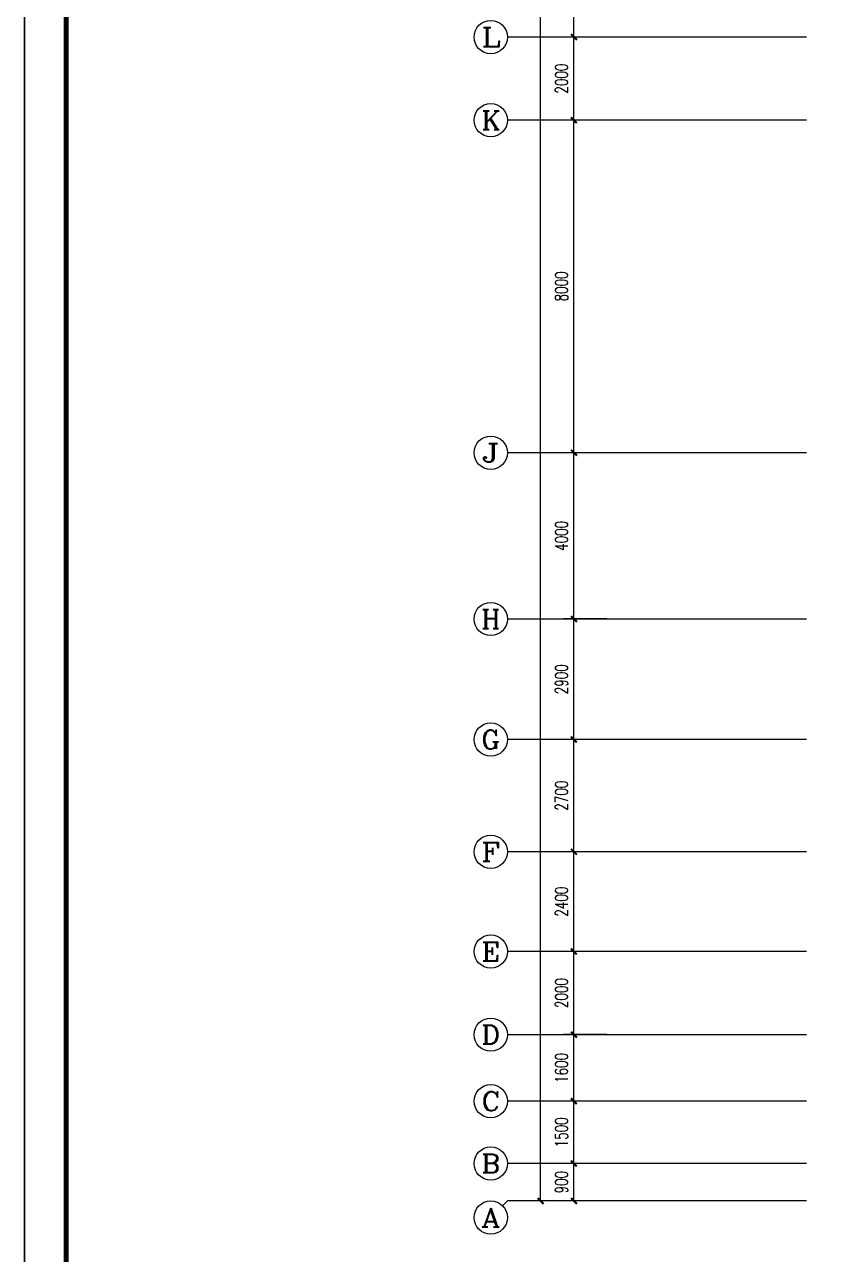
# Model space of a CAD drawing. Extents: x 190999 to 918899, y -200814 to 215286.
# Drawn here: x 750699 to 769877, y -62882 to -33296 of the extents above; entities that cross this region are included whole.
import ezdxf
from ezdxf.enums import TextEntityAlignment as Align

# ---------------------------------------------------------------- set-up
doc = ezdxf.new("R2010")
doc.units = 0
doc.header["$LTSCALE"] = 1000
doc.header["$MEASUREMENT"] = 0
doc.layers.get('Defpoints').update_dxf_attribs({"color": 1})
for name, color, linetype in [('AXIS', 3, 'Continuous'), ('AXIS_TEXT', 7, 'Continuous'), ('图框', 189, 'Continuous')]:
    doc.layers.add(name, color=color, linetype=linetype)
doc.styles.add('_TCH_AXIS', font='COMPLEX', dxfattribs={"bigfont": 'GBCBIG'})
doc.styles.add('COMPLEX', font='COMPLEX')
doc.styles.add('DIM_FONT', font='SIMPLEX', dxfattribs={"width": 0.7, "bigfont": 'GBCBIG'})
doc.dimstyles.new('DIMN', dxfattribs={"dimtxt": 300, "dimasz": 100, "dimexe": 250, "dimexo": 300, "dimgap": 150, "dimtad": 1, "dimdec": 0, "dimzin": 0, "dimdsep": 46, "dimtxsty": 'DIM_FONT', "dimblk": 'ARCHTICK', "dimcen": 0.09, "dimclrt": 7, "dimazin": 2, "dimtfac": 1, "dimtdec": 0, "dimtix": 1, "dimtmove": 2, "dimatfit": 3, "dimfxl": 0, "dimtolj": 1, "dimtzin": 0, "dimarcsym": 0})

# ---------------------------------------------------------------- blocks, each defined once
blk = doc.blocks.new('TJAD_TK_A0')
at = {"layer": '图框'}
for p, q in [((2162, 399.3), (973, 399.3)), ((973, -441.7), (2162, -441.7))]:
    blk.add_line(p, q, dxfattribs=at)
at = {"layer": '图框', "const_width": 1.2}
blk.add_lwpolyline([(2152, -431.7), (2152, 389.3), (998, 389.3), (998, -431.7)], close=True, dxfattribs=at)
blk = doc.blocks.new('_ArchTick')
at = {"const_width": 0.5}
blk.add_lwpolyline([(-0.7, -0.7), (0.7, 0.7)], dxfattribs=at)
blk = doc.blocks.new('*D745')
at = {"layer": 'AXIS', "color": 0, "lineweight": -2}
for p, q in [((764699, -60696), (763654, -60696)), ((763904, -61596), (763904, -60696)), ((764699, -61596), (763654, -61596))]:
    blk.add_line(p, q, dxfattribs=at)
at = {"layer": 'Defpoints', "color": 0}
for p in [(763904, -60696), (764999, -60696), (764999, -61596)]:
    blk.add_point(p, dxfattribs=at)
at = {"layer": 'AXIS', "color": 0, "lineweight": -2, "xscale": 100, "yscale": 100, "zscale": 100}
for p, rotation in [((763904, -60696), 90), ((763904, -61596), 270)]:
    blk.add_blockref('_ArchTick', p, dxfattribs=dict(at, rotation=rotation))
at = {"layer": 'AXIS', "color": 7, "insert": (763604, -61146), "char_height": 300, "attachment_point": 5, "rotation": 90, "style": 'DIM_FONT'}
blk.add_mtext('\\A1;900', dxfattribs=at)
blk = doc.blocks.new('*D746')
at = {"layer": 'AXIS', "color": 0, "lineweight": -2}
for p, q in [((764699, -59196), (763654, -59196)), ((763904, -60696), (763904, -59196)), ((764699, -60696), (763654, -60696))]:
    blk.add_line(p, q, dxfattribs=at)
at = {"layer": 'Defpoints', "color": 0}
for p in [(763904, -59196), (764999, -59196), (764999, -60696)]:
    blk.add_point(p, dxfattribs=at)
at = {"layer": 'AXIS', "color": 0, "lineweight": -2, "xscale": 100, "yscale": 100, "zscale": 100}
for p, rotation in [((763904, -59196), 90), ((763904, -60696), 270)]:
    blk.add_blockref('_ArchTick', p, dxfattribs=dict(at, rotation=rotation))
at = {"layer": 'AXIS', "color": 7, "insert": (763604, -59946), "char_height": 300, "attachment_point": 5, "rotation": 90, "style": 'DIM_FONT'}
blk.add_mtext('\\A1;1500', dxfattribs=at)
blk = doc.blocks.new('*D747')
at = {"layer": 'AXIS', "color": 0, "lineweight": -2}
for p, q in [((764699, -57596), (763654, -57596)), ((763904, -59196), (763904, -57596)), ((764699, -59196), (763654, -59196))]:
    blk.add_line(p, q, dxfattribs=at)
at = {"layer": 'Defpoints', "color": 0}
for p in [(763904, -57596), (764999, -57596), (764999, -59196)]:
    blk.add_point(p, dxfattribs=at)
at = {"layer": 'AXIS', "color": 0, "lineweight": -2, "xscale": 100, "yscale": 100, "zscale": 100}
for p, rotation in [((763904, -57596), 90), ((763904, -59196), 270)]:
    blk.add_blockref('_ArchTick', p, dxfattribs=dict(at, rotation=rotation))
at = {"layer": 'AXIS', "color": 7, "insert": (763604, -58396), "char_height": 300, "attachment_point": 5, "rotation": 90, "style": 'DIM_FONT'}
blk.add_mtext('\\A1;1600', dxfattribs=at)
blk = doc.blocks.new('*D748')
at = {"layer": 'AXIS', "color": 0, "lineweight": -2}
for p, q in [((764699, -55596), (763654, -55596)), ((763904, -57596), (763904, -55596)), ((764699, -57596), (763654, -57596))]:
    blk.add_line(p, q, dxfattribs=at)
at = {"layer": 'Defpoints', "color": 0}
for p in [(763904, -55596), (764999, -55596), (764999, -57596)]:
    blk.add_point(p, dxfattribs=at)
at = {"layer": 'AXIS', "color": 0, "lineweight": -2, "xscale": 100, "yscale": 100, "zscale": 100}
for p, rotation in [((763904, -55596), 90), ((763904, -57596), 270)]:
    blk.add_blockref('_ArchTick', p, dxfattribs=dict(at, rotation=rotation))
at = {"layer": 'AXIS', "color": 7, "insert": (763604, -56596), "char_height": 300, "attachment_point": 5, "rotation": 90, "style": 'DIM_FONT'}
blk.add_mtext('\\A1;2000', dxfattribs=at)
blk = doc.blocks.new('*D749')
at = {"layer": 'AXIS', "color": 0, "lineweight": -2}
for p, q in [((764699, -53196), (763654, -53196)), ((763904, -55596), (763904, -53196)), ((764699, -55596), (763654, -55596))]:
    blk.add_line(p, q, dxfattribs=at)
at = {"layer": 'Defpoints', "color": 0}
for p in [(763904, -53196), (764999, -53196), (764999, -55596)]:
    blk.add_point(p, dxfattribs=at)
at = {"layer": 'AXIS', "color": 0, "lineweight": -2, "xscale": 100, "yscale": 100, "zscale": 100}
for p, rotation in [((763904, -53196), 90), ((763904, -55596), 270)]:
    blk.add_blockref('_ArchTick', p, dxfattribs=dict(at, rotation=rotation))
at = {"layer": 'AXIS', "color": 7, "insert": (763604, -54396), "char_height": 300, "attachment_point": 5, "rotation": 90, "style": 'DIM_FONT'}
blk.add_mtext('\\A1;2400', dxfattribs=at)
blk = doc.blocks.new('*D750')
at = {"layer": 'AXIS', "color": 0, "lineweight": -2}
for p, q in [((764699, -50496), (763654, -50496)), ((763904, -53196), (763904, -50496)), ((764699, -53196), (763654, -53196))]:
    blk.add_line(p, q, dxfattribs=at)
at = {"layer": 'Defpoints', "color": 0}
for p in [(763904, -50496), (764999, -50496), (764999, -53196)]:
    blk.add_point(p, dxfattribs=at)
at = {"layer": 'AXIS', "color": 0, "lineweight": -2, "xscale": 100, "yscale": 100, "zscale": 100}
for p, rotation in [((763904, -50496), 90), ((763904, -53196), 270)]:
    blk.add_blockref('_ArchTick', p, dxfattribs=dict(at, rotation=rotation))
at = {"layer": 'AXIS', "color": 7, "insert": (763604, -51846), "char_height": 300, "attachment_point": 5, "rotation": 90, "style": 'DIM_FONT'}
blk.add_mtext('\\A1;2700', dxfattribs=at)
blk = doc.blocks.new('*D751')
at = {"layer": 'AXIS', "color": 0, "lineweight": -2}
for p, q in [((764699, -47596), (763654, -47596)), ((763904, -50496), (763904, -47596)), ((764699, -50496), (763654, -50496))]:
    blk.add_line(p, q, dxfattribs=at)
at = {"layer": 'Defpoints', "color": 0}
for p in [(763904, -47596), (764999, -47596), (764999, -50496)]:
    blk.add_point(p, dxfattribs=at)
at = {"layer": 'AXIS', "color": 0, "lineweight": -2, "xscale": 100, "yscale": 100, "zscale": 100}
for p, rotation in [((763904, -47596), 90), ((763904, -50496), 270)]:
    blk.add_blockref('_ArchTick', p, dxfattribs=dict(at, rotation=rotation))
at = {"layer": 'AXIS', "color": 7, "insert": (763604, -49046), "char_height": 300, "attachment_point": 5, "rotation": 90, "style": 'DIM_FONT'}
blk.add_mtext('\\A1;2900', dxfattribs=at)
blk = doc.blocks.new('*D752')
at = {"layer": 'AXIS', "color": 0, "lineweight": -2}
for p, q in [((764699, -43596), (763654, -43596)), ((763904, -47596), (763904, -43596)), ((764699, -47596), (763654, -47596))]:
    blk.add_line(p, q, dxfattribs=at)
at = {"layer": 'Defpoints', "color": 0}
for p in [(763904, -43596), (764999, -43596), (764999, -47596)]:
    blk.add_point(p, dxfattribs=at)
at = {"layer": 'AXIS', "color": 0, "lineweight": -2, "xscale": 100, "yscale": 100, "zscale": 100}
for p, rotation in [((763904, -43596), 90), ((763904, -47596), 270)]:
    blk.add_blockref('_ArchTick', p, dxfattribs=dict(at, rotation=rotation))
at = {"layer": 'AXIS', "color": 7, "insert": (763604, -45596), "char_height": 300, "attachment_point": 5, "rotation": 90, "style": 'DIM_FONT'}
blk.add_mtext('\\A1;4000', dxfattribs=at)
blk = doc.blocks.new('*D753')
at = {"layer": 'AXIS', "color": 0, "lineweight": -2}
for p, q in [((764699, -35596), (763654, -35596)), ((763904, -43596), (763904, -35596)), ((764699, -43596), (763654, -43596))]:
    blk.add_line(p, q, dxfattribs=at)
at = {"layer": 'Defpoints', "color": 0}
for p in [(763904, -35596), (764999, -35596), (764999, -43596)]:
    blk.add_point(p, dxfattribs=at)
at = {"layer": 'AXIS', "color": 0, "lineweight": -2, "xscale": 100, "yscale": 100, "zscale": 100}
for p, rotation in [((763904, -35596), 90), ((763904, -43596), 270)]:
    blk.add_blockref('_ArchTick', p, dxfattribs=dict(at, rotation=rotation))
at = {"layer": 'AXIS', "color": 7, "insert": (763604, -39596), "char_height": 300, "attachment_point": 5, "rotation": 90, "style": 'DIM_FONT'}
blk.add_mtext('\\A1;8000', dxfattribs=at)
blk = doc.blocks.new('*D754')
at = {"layer": 'AXIS', "color": 0, "lineweight": -2}
for p, q in [((764699, -33596), (763654, -33596)), ((763904, -35596), (763904, -33596)), ((764699, -35596), (763654, -35596))]:
    blk.add_line(p, q, dxfattribs=at)
at = {"layer": 'Defpoints', "color": 0}
for p in [(763904, -33596), (764999, -33596), (764999, -35596)]:
    blk.add_point(p, dxfattribs=at)
at = {"layer": 'AXIS', "color": 0, "lineweight": -2, "xscale": 100, "yscale": 100, "zscale": 100}
for p, rotation in [((763904, -33596), 90), ((763904, -35596), 270)]:
    blk.add_blockref('_ArchTick', p, dxfattribs=dict(at, rotation=rotation))
at = {"layer": 'AXIS', "color": 7, "insert": (763604, -34596), "char_height": 300, "attachment_point": 5, "rotation": 90, "style": 'DIM_FONT'}
blk.add_mtext('\\A1;2000', dxfattribs=at)
blk = doc.blocks.new('*D755')
at = {"layer": 'AXIS', "color": 0, "lineweight": -2}
for p, q in [((764699, -29596), (763654, -29596)), ((763904, -33596), (763904, -29596)), ((764699, -33596), (763654, -33596))]:
    blk.add_line(p, q, dxfattribs=at)
at = {"layer": 'Defpoints', "color": 0}
for p in [(763904, -29596), (764999, -29596), (764999, -33596)]:
    blk.add_point(p, dxfattribs=at)
at = {"layer": 'AXIS', "color": 0, "lineweight": -2, "xscale": 100, "yscale": 100, "zscale": 100}
for p, rotation in [((763904, -29596), 90), ((763904, -33596), 270)]:
    blk.add_blockref('_ArchTick', p, dxfattribs=dict(at, rotation=rotation))
at = {"layer": 'AXIS', "color": 7, "insert": (763604, -31596), "char_height": 300, "attachment_point": 5, "rotation": 90, "style": 'DIM_FONT'}
blk.add_mtext('\\A1;4000', dxfattribs=at)
blk = doc.blocks.new('*D772')
at = {"layer": 'AXIS', "color": 0, "lineweight": -2}
for p, q in [((764699, 26404), (762854, 26404)), ((763104, -61596), (763104, 26404)), ((764699, -61596), (762854, -61596))]:
    blk.add_line(p, q, dxfattribs=at)
at = {"layer": 'Defpoints', "color": 0}
for p in [(763104, 26404), (764999, 26404), (764999, -61596)]:
    blk.add_point(p, dxfattribs=at)
at = {"layer": 'AXIS', "color": 0, "lineweight": -2, "xscale": 100, "yscale": 100, "zscale": 100}
for p, rotation in [((763104, 26404), 90), ((763104, -61596), 270)]:
    blk.add_blockref('_ArchTick', p, dxfattribs=dict(at, rotation=rotation))
at = {"layer": 'AXIS', "color": 7, "insert": (762804, -17596), "char_height": 300, "attachment_point": 5, "rotation": 90, "style": 'DIM_FONT'}
blk.add_mtext('\\A1;88000', dxfattribs=at)
blk = doc.blocks.new('_AXISO')
blk.add_circle((0, 0), 0.5)
at = {"layer": 'AXIS_TEXT', "style": 'COMPLEX', "width": 1.041667}
blk.add_attdef('A', text='', height=0.56, dxfattribs=at).set_placement((-0.25, -0.28), (0.25, -0.28), align=Align.FIT)

msp = doc.modelspace()

# ---------------------------------------------------------------- linework, layer by layer
at = {"layer": 'AXIS'}
for p, q in [((769498.5, -33596.3), (762304.1, -33596.3)), ((769498.5, -35596.3), (762304.1, -35596.3)), ((769498.5, -43596.3), (762304.1, -43596.3)), ((769498.5, -47596.3), (762304.1, -47596.3)), ((769498.5, -50496.3), (762304.1, -50496.3)), ((769498.5, -53196.3), (762304.1, -53196.3)), ((769498.5, -55596.3), (762304.1, -55596.3)), ((769498.5, -57596.3), (762304.1, -57596.3)), ((769498.5, -59196.3), (762304.1, -59196.3)), ((769498.5, -60696.3), (762304.1, -60696.3)), ((762186.9, -61713.5), (762304.1, -61596.3)), ((769498.5, -61596.3), (762304.1, -61596.3))]:
    msp.add_line(p, q, dxfattribs=at)

# ---------------------------------------------------------------- block references
ref = msp.add_blockref('_AXISO', (761904.1, -33596.3), dxfattribs=dict(at, xscale=800, yscale=800, zscale=800))
ref.add_attrib('A', 'L', dxfattribs={"layer": 'AXIS_TEXT', "height": 452.5, "style": '_TCH_AXIS', "width": 1.4}).set_placement((761677.8, -33822.6), (762130.4, -33822.6), align=Align.FIT)
ref = msp.add_blockref('_AXISO', (761904.1, -35596.3), dxfattribs=dict(at, xscale=800, yscale=800, zscale=800))
ref.add_attrib('A', 'K', dxfattribs={"layer": 'AXIS_TEXT', "height": 452.5, "style": '_TCH_AXIS', "width": 1.105263}).set_placement((761677.8, -35822.6), (762130.4, -35822.6), align=Align.FIT)
ref = msp.add_blockref('_AXISO', (761904.1, -43596.3), dxfattribs=dict(at, xscale=800, yscale=800, zscale=800))
ref.add_attrib('A', 'J', dxfattribs={"layer": 'AXIS_TEXT', "height": 452.5, "style": '_TCH_AXIS', "width": 1.909091}).set_placement((761677.8, -43822.6), (762130.4, -43822.6), align=Align.FIT)
ref = msp.add_blockref('_AXISO', (761904.1, -47596.3), dxfattribs=dict(at, xscale=800, yscale=800, zscale=800))
ref.add_attrib('A', 'H', dxfattribs={"layer": 'AXIS_TEXT', "height": 452.5, "style": '_TCH_AXIS', "width": 1.05}).set_placement((761677.8, -47822.6), (762130.4, -47822.6), align=Align.FIT)
ref = msp.add_blockref('_AXISO', (761904.1, -50496.3), dxfattribs=dict(at, xscale=800, yscale=800, zscale=800))
ref.add_attrib('A', 'G', dxfattribs={"layer": 'AXIS_TEXT', "height": 452.5, "style": '_TCH_AXIS', "width": 1.166667}).set_placement((761677.8, -50722.6), (762130.4, -50722.6), align=Align.FIT)
ref = msp.add_blockref('_AXISO', (761904.1, -53196.3), dxfattribs=dict(at, xscale=800, yscale=800, zscale=800))
ref.add_attrib('A', 'F', dxfattribs={"layer": 'AXIS_TEXT', "height": 452.5, "style": '_TCH_AXIS', "width": 1.3125}).set_placement((761677.8, -53422.6), (762130.4, -53422.6), align=Align.FIT)
ref = msp.add_blockref('_AXISO', (761904.1, -55596.3), dxfattribs=dict(at, xscale=800, yscale=800, zscale=800))
ref.add_attrib('A', 'E', dxfattribs={"layer": 'AXIS_TEXT', "height": 452.5, "style": '_TCH_AXIS', "width": 1.3125}).set_placement((761677.8, -55822.6), (762130.4, -55822.6), align=Align.FIT)
ref = msp.add_blockref('_AXISO', (761904.1, -57596.3), dxfattribs=dict(at, xscale=800, yscale=800, zscale=800))
ref.add_attrib('A', 'D', dxfattribs={"layer": 'AXIS_TEXT', "height": 452.5, "style": '_TCH_AXIS', "width": 1.235294}).set_placement((761677.8, -57822.6), (762130.4, -57822.6), align=Align.FIT)
ref = msp.add_blockref('_AXISO', (761904.1, -59196.3), dxfattribs=dict(at, xscale=800, yscale=800, zscale=800))
ref.add_attrib('A', 'C', dxfattribs={"layer": 'AXIS_TEXT', "height": 452.5, "style": '_TCH_AXIS', "width": 1.4}).set_placement((761677.8, -59422.6), (762130.4, -59422.6), align=Align.FIT)
ref = msp.add_blockref('_AXISO', (761904.1, -60696.3), dxfattribs=dict(at, xscale=800, yscale=800, zscale=800))
ref.add_attrib('A', 'B', dxfattribs={"layer": 'AXIS_TEXT', "height": 452.5, "style": '_TCH_AXIS', "width": 1.235294}).set_placement((761677.8, -60922.6), (762130.4, -60922.6), align=Align.FIT)
ref = msp.add_blockref('_AXISO', (761904.1, -61996.3), dxfattribs=dict(at, xscale=800, yscale=800, zscale=800))
ref.add_attrib('A', 'A', dxfattribs={"layer": 'AXIS_TEXT', "height": 452.5, "style": '_TCH_AXIS', "width": 1.166667}).set_placement((761677.8, -62222.6), (762130.4, -62222.6), align=Align.FIT)
at = {"layer": '图框', "xscale": 100, "yscale": 100, "zscale": 100, "rotation": 270}
for p in [(710768.8, 134286.5), (794868.8, 134286.5)]:
    msp.add_blockref('TJAD_TK_A0', p, dxfattribs=at)

# ---------------------------------------------------------------- dimensions: what is measured, and where the dimension line sits
at = {"layer": 'AXIS'}
for p1, p2, distance, picture, middle in [((764998.5, -61596.3), (764998.5, 26403.7), 1894.4, '*D772', (762804.1, -17596.3)), ((764998.5, -33596.3), (764998.5, -29596.3), 1094.4, '*D755', (763604.1, -31596.3)), ((764998.5, -35596.3), (764998.5, -33596.3), 1094.4, '*D754', (763604.1, -34596.3)), ((764998.5, -43596.3), (764998.5, -35596.3), 1094.4, '*D753', (763604.1, -39596.3)), ((764998.5, -47596.3), (764998.5, -43596.3), 1094.4, '*D752', (763604.1, -45596.3)), ((764998.5, -50496.3), (764998.5, -47596.3), 1094.4, '*D751', (763604.1, -49046.3)), ((764998.5, -53196.3), (764998.5, -50496.3), 1094.4, '*D750', (763604.1, -51846.3)), ((764998.5, -55596.3), (764998.5, -53196.3), 1094.4, '*D749', (763604.1, -54396.3)), ((764998.5, -57596.3), (764998.5, -55596.3), 1094.4, '*D748', (763604.1, -56596.3)), ((764998.5, -59196.3), (764998.5, -57596.3), 1094.4, '*D747', (763604.1, -58396.3)), ((764998.5, -60696.3), (764998.5, -59196.3), 1094.4, '*D746', (763604.1, -59946.3)), ((764998.5, -61596.3), (764998.5, -60696.3), 1094.4, '*D745', (763604.1, -61146.3))]:
    dim = msp.add_aligned_dim(p1=p1, p2=p2, distance=distance, dimstyle='DIMN', dxfattribs=at)
    dim.commit()
    dim.dimension.update_dxf_attribs({"geometry": picture, "text_midpoint": middle})

doc.saveas('drawing.dxf')
